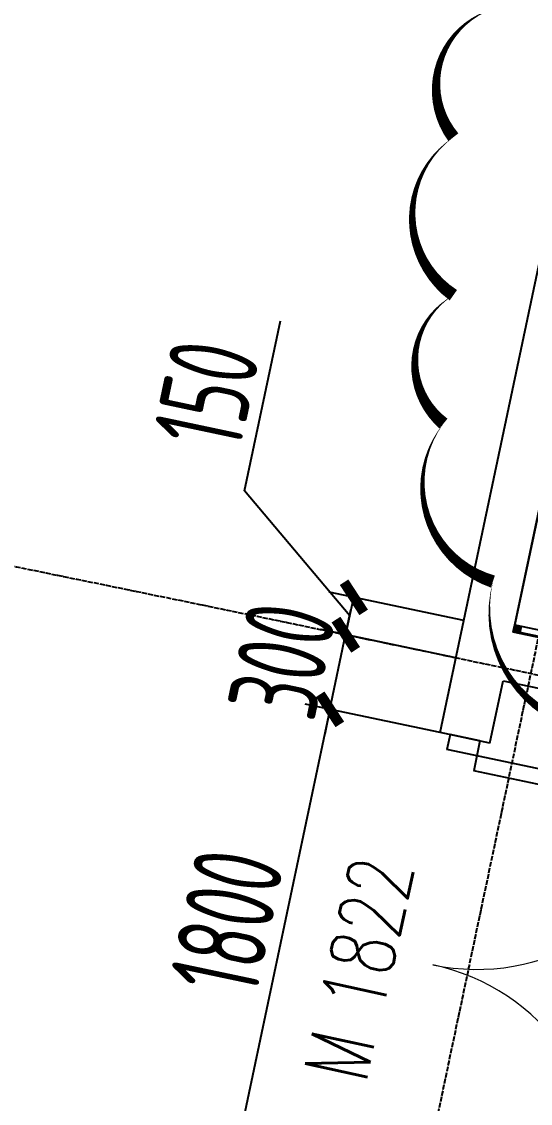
# Model space of a CAD drawing. Header units: millimetres. Extents: x 11639278 to 23698211, y -13072636 to -5537337.
# Drawn here: x 11780736 to 11782737, y -6331633 to -6327378 of the extents above; entities that cross this region are included whole.
import ezdxf
from ezdxf.enums import TextEntityAlignment as Align

# ---------------------------------------------------------------- set-up
doc = ezdxf.new("R2010")
doc.units = ezdxf.units.MM
doc.header["$LTSCALE"] = 10
for name, pattern in [('A2-RD-F1（少）$0$AUDIT_I_130807214254-2', [0]), ('A2-RI-F1$0$CENTER', [2, 1.25, -0.25, 0.25, -0.25]), ('A2-RI-F1$0$DOTE', [2.4200000000000004, 2, -0.2, 0.02, -0.2])]:
    doc.linetypes.add(name, pattern=pattern)
for name, color, linetype in [('A2-RB-F1$0$A-DIMS-100', 1, 'Continuous'), ('A2-RD-F1（少）$0$A-1-1-X-toilel$0$A-FIXT', 55, 'Continuous'), ('A2-RD-F1（少）$0$B1-WC-FIXT', 55, 'A2-RD-F1（少）$0$AUDIT_I_130807214254-2'), ('A2-RI-F1$0$A-DOOR', 32, 'Continuous'), ('A2-RI-F1$0$A-GRID', 1, 'A2-RI-F1$0$CENTER'), ('A2-RI-F1$0$A-HATH-GRAY', 8, 'Continuous'), ('A2-RI-F1$0$A-STRS', 50, 'Continuous'), ('A2-RI-F1$0$A-SYMB-DOOR', 4, 'Continuous'), ('A2-RI-F1$0$A-WALL', 7, 'Continuous'), ('A2-RI-F1$0$WINDOW_TEXT', 7, 'Continuous')]:
    doc.layers.add(name, color=color, linetype=linetype)
doc.layers.add('A2-RI-F1$0$A-X-AREA', color=6, linetype='Continuous', plot=False)
doc.styles.add('A2-RB-F1$0$XD2008', font='hzs.shx', dxfattribs={"width": 0.7, "bigfont": 'hztxt.shx'})
doc.styles.add('A2-RI-F1$0$ECADI-TXT', font='simplex.shx', dxfattribs={"bigfont": 'hztxt.shx'})
doc.styles.add('A2-RI-F1$0$SIMPLEX', font='simplex.shx', dxfattribs={"width": 0.7})
doc.dimstyles.new('A2-RB-F1$0$XD100$0', dxfattribs={"dimscale": 100, "dimtxt": 3.5, "dimasz": 1, "dimexe": 1, "dimexo": 2, "dimgap": 0.5, "dimtad": 1, "dimdec": 0, "dimdsep": 46, "dimtxsty": 'A2-RB-F1$0$XD2008', "dimblk1": 'A2-RB-F1$0$_ArchTick', "dimblk2": 'A2-RB-F1$0$_ArchTick', "dimsah": 1, "dimcen": 2.5, "dimclrt": 4, "dimaunit": 1, "dimadec": 0, "dimazin": 0, "dimtfac": 1, "dimtdec": 0, "dimtix": 1, "dimtmove": 1, "dimatfit": 3, "dimfxl": 0, "dimtolj": 1, "dimtzin": 0, "dimarcsym": 0})

# ---------------------------------------------------------------- blocks, each defined once
blk = doc.blocks.new('A2-RB-F1$0$_ArchTick')
at = {"color": 0, "linetype": 'ByBlock', "const_width": 0.4}
blk.add_lwpolyline([(-0.5, -0.5), (0.5, 0.5)], dxfattribs=at)
blk = doc.blocks.new('*D839')
at = {"layer": 'A2-RB-F1$0$A-DIMS-100', "color": 0, "lineweight": -2, "transparency": 16777216}
for p, q in [((11782382.25583892, -6330174.654110422), (11781851.23999278, -6330062.676906489)), ((11781577.68363096, -6331844.576712009), (11781949.08811628, -6330083.310489007)), ((11782010.85135359, -6331935.920333424), (11781479.83550746, -6331823.94312949))]:
    blk.add_line(p, q, dxfattribs=at)
at = {"layer": 'Defpoints', "color": 0, "transparency": 16777216}
for p in [(11781949.08811628, -6330083.310489007), (11782577.95208592, -6330215.921275458), (11782206.54760059, -6331977.18749846)]:
    blk.add_point(p, dxfattribs=at)
at = {"layer": 'A2-RB-F1$0$A-DIMS-100', "color": 0, "lineweight": -2, "transparency": 16777216, "xscale": 100, "yscale": 100, "zscale": 100}
for p, rotation in [((11781949.08811628, -6330083.310489007), 78.09229183265627), ((11781577.68363096, -6331844.576712009), 258.0922918326563)]:
    blk.add_blockref('A2-RB-F1$0$_ArchTick', p, dxfattribs=dict(at, rotation=rotation))
at = {"layer": 'A2-RB-F1$0$A-DIMS-100', "color": 4, "transparency": 16777216, "insert": (11781543.22759575, -6330917.518039841), "char_height": 350, "attachment_point": 5, "rotation": 78.09229183265627, "style": 'A2-RB-F1$0$XD2008'}
blk.add_mtext('\\A1;1800', dxfattribs=at)
blk = doc.blocks.new('*D840')
at = {"layer": 'A2-RB-F1$0$A-DIMS-100', "color": 0, "lineweight": -2, "transparency": 16777216}
for p, q in [((11782010.54663354, -6329790.060225288), (11782031.14481751, -6329692.204643856)), ((11782444.0053167, -6329881.301435703), (11781912.69105211, -6329769.462041326)), ((11781948.7822399, -6330083.483697119), (11782010.54663354, -6329790.060225288)), ((11782382.24092305, -6330174.724907534), (11781850.92665847, -6330062.885513157)), ((11781948.7822399, -6330083.483697119), (11781928.18405594, -6330181.339278552))]:
    blk.add_line(p, q, dxfattribs=at)
at = {"layer": 'Defpoints', "color": 0, "transparency": 16777216}
for p in [(11782010.54663354, -6329790.060225288), (11782639.71647956, -6329922.497803628), (11782577.95208592, -6330215.921275459)]:
    blk.add_point(p, dxfattribs=at)
at = {"layer": 'A2-RB-F1$0$A-DIMS-100', "color": 0, "lineweight": -2, "transparency": 16777216, "xscale": 100, "yscale": 100, "zscale": 100}
for p, rotation in [((11782010.54663354, -6329790.060225288), 258.1130189600516), ((11781948.7822399, -6330083.483697119), 78.11301896005152)]:
    blk.add_blockref('A2-RB-F1$0$_ArchTick', p, dxfattribs=dict(at, rotation=rotation))
at = {"layer": 'A2-RB-F1$0$A-DIMS-100', "color": 4, "transparency": 16777216, "insert": (11781759.4893785, -6329890.426047286), "char_height": 350, "attachment_point": 5, "rotation": 78.11301896005152, "style": 'A2-RB-F1$0$XD2008'}
blk.add_mtext('\\A1;300', dxfattribs=at)
blk = doc.blocks.new('*D841')
at = {"layer": 'A2-RB-F1$0$A-DIMS-100', "color": 0, "lineweight": -2, "transparency": 16777216}
for p, q in [((11781612.92727877, -6329223.429089135), (11781754.4064428, -6328554.902282949)), ((11782027.3251767, -6329716.162480069), (11781612.92727877, -6329223.429089135)), ((11782475.13684972, -6329734.196066393), (11781945.03536179, -6329622.011611452)), ((11782011.78180047, -6329789.60908078), (11782042.86855293, -6329642.715879358)), ((11782444.05009726, -6329881.089267813), (11781913.94860932, -6329768.904812872))]:
    blk.add_line(p, q, dxfattribs=at)
at = {"layer": 'Defpoints', "color": 0, "transparency": 16777216}
for p in [(11782042.86855293, -6329642.715879358), (11782670.80323202, -6329775.604602206), (11782639.71647956, -6329922.497803627)]:
    blk.add_point(p, dxfattribs=at)
at = {"layer": 'A2-RB-F1$0$A-DIMS-100', "color": 0, "lineweight": -2, "transparency": 16777216, "xscale": 100, "yscale": 100, "zscale": 100}
for p, rotation in [((11782042.86855293, -6329642.715879358), 78.05089826080392), ((11782011.78180047, -6329789.60908078), 258.0508982608039)]:
    blk.add_blockref('A2-RB-F1$0$_ArchTick', p, dxfattribs=dict(at, rotation=rotation))
at = {"layer": 'A2-RB-F1$0$A-DIMS-100', "color": 4, "transparency": 16777216, "insert": (11781463.5421807, -6328842.58108325), "char_height": 350, "attachment_point": 5, "rotation": 78.05089826080392, "style": 'A2-RB-F1$0$XD2008'}
blk.add_mtext('\\A1;150', dxfattribs=at)
blk = doc.blocks.new('A2-RI-F1$0$$DorLib2D$00000011')
for p, q in [((-0.4666666602065561, 0.4708801651422903), (-0.4666666602065561, -0.06245316819156699)), ((-0.4666666602065561, 0.4708801651422903), (-0.4333333268731963, 0.4708801651422903)), ((-0.4333333268731963, 0.4708801651422903), (-0.4333333268731963, 0.004213498475152733)), ((0.4333333397943449, 0.4708801651422903), (0.4333333397943449, 0.004213498475152733)), ((0.4666666731277047, 0.4708801651422903), (0.4333333397943449, 0.4708801651422903)), ((0.4666666731277047, 0.4708801651422903), (0.4666666731277047, -0.06245316819156699)), ((-0.483333326873236, 0.3962051976975829), (-0.4666666602065561, 0.3962051976975829)), ((-0.4166666602065021, 0.3962051976975829), (-0.4333333268731963, 0.3962051976975829)), ((0.4166666731276649, 0.3962051976975829), (0.4333333397943449, 0.3962051976975829)), ((0.4833333397943989, 0.3962051976975829), (0.4666666731277047, 0.3962051976975829)), ((-0.483333326873236, 0.2345635206386163), (-0.4666666602065561, 0.2345635206386163)), ((-0.4166666602065021, 0.2345635206386163), (-0.4333333268731963, 0.2345635206386163)), ((0.4166666731276649, 0.2345635206386163), (0.4333333397943449, 0.2345635206386163)), ((0.4833333397943846, 0.2345635206386163), (0.4666666731277047, 0.2345635206386163)), ((-0.4999999935399302, 0.004213498475152733), (-0.4333333268731963, 0.004213498475152733)), ((-0.499999993539916, 0.004213498475181154), (-0.4999999935399302, -0.06245316819156699)), ((0.5000000064610788, 0.004213498475152733), (0.4333333397943449, 0.004213498475152733)), ((0.5000000064610788, 0.004213498475181154), (0.5000000064610788, -0.06245316819156699)), ((-0.4999999935399302, -0.06245316819156699), (-0.4666666602065561, -0.06245316819156699)), ((0.5000000064610788, -0.06245316819156699), (0.4666666731277047, -0.06245316819156699))]:
    blk.add_line(p, q)
at = {"lineweight": 13}
for p, q in [((-0.483333326873236, 0.3962051976975829), (-0.483333326873236, 0.2345635206386163)), ((-0.4166666602065021, 0.3962051976975829), (-0.4166666602065021, 0.2345635206386163)), ((0.4166666731276649, 0.3962051976975829), (0.4166666731276649, 0.2345635206386163)), ((0.4833333397943989, 0.3962051976975829), (0.4833333397943846, 0.2345635206386163))]:
    blk.add_line(p, q, dxfattribs=at)
for centre, start, end in [((-0.4666666602065561, 0.004213498475152733), 0, 85.90395624167282), ((0.4666666731277047, 0.004213498475152733), 94.09604375832718, 180)]:
    blk.add_arc(centre, 0.4666666666671333, start, end, dxfattribs=at)
blk = doc.blocks.new('A2-RI-F1$0$door-doublewing')
at = {"layer": 'A2-RI-F1$0$A-DOOR', "color": 4, "xscale": -0.9999999999999998, "rotation": 180}
blk.add_blockref('A2-RI-F1$0$$DorLib2D$00000011', (-6.460084023274248e-09, -0.02911983485822134), dxfattribs=at)
at = {"layer": 'A2-RI-F1$0$WINDOW_TEXT', "style": 'A2-RI-F1$0$SIMPLEX', "flags": 9}
blk.add_attdef('A', text='', height=0.9999999999999998, dxfattribs=at).set_placement((0, 1.5), align=Align.MIDDLE)
blk = doc.blocks.new('A2-RI-F1$0$ECADI-TAG-DOOR')
blk = doc.blocks.new('A2-RI-F1')
at = {"layer": 'A2-RI-F1$0$A-HATH-GRAY', "ltscale": 3}
h = blk.add_hatch(color=256, dxfattribs=at)
h.paths.add_polyline_path([(11790116.08440735, -6326355.420583756), (11789336.48704571, -6326175.721999056), (11789104.02789268, -6327140.176331323), (11789881.7562484, -6327327.629271274)], flags=17)
h.paths.add_polyline_path([(11784982.07750059, -6317845.927547015), (11785569.17010833, -6317969.710703944), (11785692.95326526, -6317382.618096206), (11785105.86065752, -6317258.834939277)])
h.paths.add_polyline_path([(11783331.63540817, -6325673.828983516), (11783918.72801591, -6325797.612140444), (11784042.51117283, -6325210.519532707), (11783455.4185651, -6325086.736375777)], flags=17)
h.paths.add_polyline_path([(11787538.95659537, -6310566.061386202), (11786168.76169603, -6310278.714510296), (11785797.41200836, -6312039.993362097), (11787167.60690771, -6312327.340238004)])
h.paths.add_polyline_path([(11778410.62245153, -6308757.447392059), (11777032.7416437, -6308509.562804598), (11776712.11847465, -6310280.778366802), (11778089.99928248, -6310528.662954263)])
h.paths.add_polyline_path([(11790242.3600651, -6324537.328204209), (11791465.11188933, -6319482.900487989), (11790976.76614521, -6319370.335921482), (11791211.09430416, -6318398.12723396), (11791992.60684113, -6318578.287661324), (11790534.71163159, -6324604.715762605)])
edge = h.paths.add_edge_path()
edge.add_arc((11715428.67205148, -6654719.330084357), 328247.9795160223, 79.92266014707627, 81.00674811684888, ccw=False)
edge.add_line((11772864.63270262, -6331535.409567832), (11773061.22478829, -6330451.810558354))
edge.add_line((11773061.22478829, -6330451.810558354), (11774438.40910733, -6330701.106125399))
edge.add_line((11774438.40910733, -6330701.106125399), (11774242.24376963, -6331784.782944146))
edge.add_arc((11720000.66023522, -6627501.219028139), 300649.8959829168, 78.2274827493768, 79.60609913589502, ccw=False)
edge.add_line((11781341.20636825, -6333175.383677858), (11781568.29230941, -6332098.352867032))
edge.add_line((11781568.29230941, -6332098.352867032), (11782938.28711665, -6332386.645067665))
edge.add_line((11782938.28711665, -6332386.645067665), (11782711.08888637, -6333464.210995262))
edge.add_arc((11720000.66025055, -6627501.218953365), 300649.8959065875, 77.05850786861481, 77.96068022842718, ccw=False)
edge.add_line((11787332.99463505, -6334488.050896065), (11787450.15923036, -6334001.944412149))
edge.add_line((11787450.15923036, -6334001.944412149), (11788229.75659201, -6334181.64299685))
edge.add_line((11788229.75659201, -6334181.64299685), (11788112.58213476, -6334667.770404884))
edge.add_line((11788112.58213476, -6334667.770404884), (11791758.17982042, -6335546.492573418))
edge.add_line((11791758.17982042, -6335546.492573418), (11791875.34972358, -6335060.364067676))
edge.add_line((11791875.34972358, -6335060.364067676), (11792167.69873419, -6335127.751036939))
edge.add_line((11792167.69873419, -6335127.751036939), (11793115.12148292, -6331196.970241321))
edge.add_line((11793115.12148292, -6331196.970241321), (11789518.12823036, -6330329.998559081))
edge.add_line((11789518.12823036, -6330329.998559081), (11789588.42323071, -6330038.350461305))
edge.add_line((11789588.42323071, -6330038.350461305), (11792893.76428709, -6330835.029860979))
edge.add_line((11792893.76428709, -6330835.029860979), (11793527.30042168, -6328206.553466046))
edge.add_line((11793527.30042168, -6328206.553466046), (11790221.95518572, -6327409.877326669))
edge.add_line((11790221.95518572, -6327409.877326669), (11790291.81084261, -6327117.872597164))
edge.add_line((11790291.81084261, -6327117.872597164), (11793598.84220926, -6327909.006524483))
edge.add_line((11793598.84220926, -6327909.006524483), (11793761.62991507, -6327234.339242093))
edge.add_line((11793761.62991507, -6327234.339242093), (11794248.8782661, -6327346.650857532))
edge.add_line((11794248.8782661, -6327346.650857532), (11795889.11156035, -6320541.454822238))
edge.add_line((11795889.11156035, -6320541.454822238), (11795401.86320933, -6320429.143206801))
edge.add_line((11795401.86320933, -6320429.143206801), (11795636.30384598, -6319456.961643168))
edge.add_line((11795636.30384598, -6319456.961643168), (11796415.78872992, -6319636.63310398))
edge.add_line((11796415.78872992, -6319636.63310398), (11794305.0862716, -6328393.767867261))
edge.add_line((11794305.0862716, -6328393.767867261), (11793818.89614066, -6328277.065346335))
edge.add_line((11793818.89614066, -6328277.065346335), (11793208.84808423, -6330808.106095122))
edge.add_line((11793208.84808423, -6330808.106095122), (11793694.92826932, -6330925.264351713))
edge.add_line((11793694.92826932, -6330925.264351713), (11792418.74809936, -6336220.03325031))
edge.add_arc((11720132.33392726, -6626770.158887025), 299407.249714115, 76.02894159591493, 81.04323988807005)
edge.add_line((11766746.75925568, -6331013.846135003), (11766739.78624526, -6330506.692948949))
h = blk.add_hatch(color=256, dxfattribs=at)
h.paths.add_polyline_path([(11789588.42323071, -6330038.350461306), (11788859.30298631, -6329862.612960435), (11788742.12812596, -6330348.762033193), (11789130.99227691, -6330442.488614823), (11789177.87216318, -6330247.987736622), (11789518.12823036, -6330329.998559063)], flags=17)
h.paths.add_polyline_path([(11788859.30298632, -6329862.612960435), (11788762.0962433, -6329839.183532687), (11788644.92137779, -6330325.332626819), (11788742.12812596, -6330348.762033195)], flags=17)
h.paths.add_polyline_path([(11790292.30745917, -6327117.991401661), (11789951.91185505, -6327036.559301008), (11789881.75624841, -6327327.629271275), (11790222.01240403, -6327409.639932502)], flags=17)
h.paths.add_polyline_path([(11796415.78872645, -6319636.633118346), (11795636.30384252, -6319456.961657535), (11795401.86320586, -6320429.143221168), (11795889.11155689, -6320541.454836603), (11794248.87826264, -6327346.650871899), (11793761.6299116, -6327234.339256461), (11793598.8422058, -6327909.006538849), (11790291.81083914, -6327117.872611531), (11790221.95518226, -6327409.877341036), (11793527.30041822, -6328206.553480412), (11792893.76428362, -6330835.029875345), (11789588.42322724, -6330038.350475671), (11789518.12822689, -6330329.998573448), (11793115.12147946, -6331196.970255687), (11792167.69873073, -6335127.751051307), (11791875.34972011, -6335060.364082042), (11791758.17981695, -6335546.492587783), (11788112.58213129, -6334667.770419251), (11788229.75658854, -6334181.643011217), (11787450.1592269, -6334001.944426516), (11787332.99463159, -6334488.050910432, 0.003936489857834131), (11782711.08888291, -6333464.211009629), (11782938.28711318, -6332386.645082031), (11781568.29230594, -6332098.3528814), (11781341.20636478, -6333175.383692225, 0.006015421321692908), (11774242.24376616, -6331784.782958512), (11774438.40910387, -6330701.106139766), (11773061.22478482, -6330451.810572721), (11772864.63269915, -6331535.409582199, 0.004730261393427153), (11766739.78472158, -6330506.582396614), (11766746.75925222, -6331013.84614937, -0.02188249548002499), (11792418.74809589, -6336220.033264677), (11793694.92826585, -6330925.264366079), (11793208.84808077, -6330808.106109488), (11793818.89613719, -6328277.065360703), (11794305.08626814, -6328393.767881627)])
at = {"layer": 'A2-RI-F1$0$A-GRID', "linetype": 'A2-RI-F1$0$DOTE'}
blk.add_line((11787289.87327002, -6308354.411370468), (11781809.69541037, -6334346.41214213), dxfattribs=at)
for radius, end in [(308699.9999999902, 81.42203901783473), (304099.9999999902, 81.42260052784437), (300799.9999999902, 81.42301392968967)]:
    blk.add_arc((11720000.63904913, -6627501.320939044), radius, 75.58928457788856, end, dxfattribs=at)
at = {"layer": 'A2-RI-F1$0$A-STRS'}
blk.add_arc((11804395.38643853, -6325469.483379744), 26600, 149.0773897138551, 191.1407461642933, dxfattribs=at)
at = {"layer": 'A2-RI-F1$0$A-WALL'}
for p, q in [((11782382.25583892, -6330174.65411042), (11785663.61299466, -6314613.874011193)), ((11782670.80323202, -6329775.604602207), (11783527.07009611, -6325715.034616712)), ((11782670.80323202, -6329775.604602207), (11786291.7416561, -6330537.569757925)), ((11782577.95208592, -6330215.921275458), (11782629.53606332, -6329971.300866614)), ((11782629.53606332, -6329971.300866614), (11785623.79580321, -6330601.392108649)), ((11782577.95208592, -6330215.921275458), (11782382.25583892, -6330174.65411042))]:
    blk.add_line(p, q, dxfattribs=at)
blk.add_arc((11720000.66024863, -6627501.21896195), 300149.8959153843, 76.89425362662574, 81.04013791112041, dxfattribs=at)
at = {"layer": 'A2-RI-F1$0$A-X-AREA'}
blk.add_lwpolyline([(11784332.63376615, -6321895.30205751), (11787945.52529583, -6322694.262465051), (11786291.74165236, -6330537.569757137), (11782670.80323202, -6329775.604602229), (11783527.06751631, -6325715.046850592), (11783917.25117555, -6325798.906729391), (11784042.51117283, -6325210.519532707), (11783652.66481671, -6325128.323960761)], close=True, dxfattribs=at)
at = {"layer": 'Defpoints'}
blk.add_lwpolyline([(11782589.60457568, -6327327.861811157, 0, 50, 0.52056705), (11782434.12137726, -6327832.83712575, 0, 50, 0.52056705), (11782434.12137726, -6327832.83712575, 0, 50, 0.52056705), (11782434.12137726, -6328454.361751539, 0, 50, 0.52056705), (11782434.12137726, -6328454.361751538, 0, 50, 0.52056705), (11782395.24407643, -6328959.337066133, 0, 50, 0.52056705), (11782395.24407643, -6328959.337066133, 0, 50, 0.52056705), (11782589.60457568, -6329580.861691924, 0, 50, 0.52056705), (11782589.60457568, -6329580.861691924, 0, 50, 0.52056705), (11783094.90546689, -6330163.524597216, 0, 50, 0.52056705)], format="xyseb", dxfattribs=at)
at = {"layer": 'A2-RI-F1$0$A-DOOR', "xscale": -1799.999999998852, "yscale": 1800.000000004293, "zscale": 1800, "rotation": 78.0922918326379}
blk.add_blockref('A2-RI-F1$0$door-doublewing', (11782294.40171975, -6331075.920804438), dxfattribs=at)
at = {"layer": 'A2-RI-F1$0$A-SYMB-DOOR'}
ref = blk.add_blockref('A2-RI-F1$0$ECADI-TAG-DOOR', (11782888.80016154, -6331314.448956709), dxfattribs=dict(at, xscale=100.0000000022357, yscale=100.0000000022357, zscale=100.0000000022357, rotation=77.68166240593806))
ref.add_attrib('门窗主编号1', 'M', dxfattribs={"height": 250.0000000002097, "rotation": 77.68166231371079, "style": 'A2-RI-F1$0$ECADI-TXT', "width": 0.6999999999999982}).set_placement((11782128.07654814, -6331383.727902479), align=Align.RIGHT)
ref.add_attrib('门窗主编号2', '1822', (11782153.30771699, -6331287.981290936, 333.3333333332655), dxfattribs={"height": 250.0000000002097, "rotation": 77.68166231371079, "style": 'A2-RI-F1$0$ECADI-TXT', "width": 0.6999999999999982})
blk = doc.blocks.new('A2-RD-F1（少）$0$BI-W-db')
at = {"layer": 'A2-RD-F1（少）$0$A-1-1-X-toilel$0$A-FIXT'}
for points in [[(-10400.00001796149, 6725.988182331901), (-10370.00001797639, 6725.98731939448), (-10399.9991550222, 6755.988182321656), (-10369.99915503711, 6755.987319380976)], [(-9230.000019725412, 6725.99681197945), (-9200.00001973845, 6725.99594904203), (-9229.999156789854, 6755.996811969671), (-9199.999156802893, 6755.99594902806)], [(-10400.00085850805, 5825.999999993946), (-10370.0008585155, 5825.99913705606), (-10399.99999556318, 5855.999999982771), (-10369.99999557994, 5855.99913704209)], [(-9230.000860266387, 5826.008629641961), (-9200.000860283151, 5826.007766703144), (-9229.999997327104, 5856.008629629388), (-9199.999997342005, 5856.007766690571)]]:
    blk.add_trace(points, dxfattribs=at)
at = {"layer": 'A2-RD-F1（少）$0$B1-WC-FIXT'}
for p, q in [((-10400.00001979247, 6725.988182331435), (-9225.400019662455, 6725.996811722871)), ((-10399.99999998324, 5851.400000000373), (-10399.99913821928, 6755.899999986403)), ((-9199.999159311876, 6755.908629373182), (-10399.99915943667, 6755.899999985471)), ((-10399.99915943667, 6755.899999985471), (-10399.9991594404, 6730.499999990221)), ((-9230.000730477273, 6623.509851889685), (-9230.00073047541, 6725.996777923312)), ((-9199.999999841675, 6725.996998328716), (-9199.999999852851, 6623.509851883166)), ((-9199.999159311876, 6755.908629373182), (-9199.999159306288, 6730.508629377466)), ((-9199.999999852851, 6623.509851883166), (-9230.000730477273, 6623.509851889685)), ((-9202.589123150334, 6612.582184486091), (-9225.322226349264, 6599.457221242599)), ((-9225.322226349264, 6599.457221242599), (-8955.322982478887, 6112.581195951905)), ((-9202.589123150334, 6612.582184486091), (-8932.589879283682, 6125.706159193534)), ((-9230.000730486587, 6023.509851882234), (-9230.000730480999, 5851.408761727158)), ((-9230.000730486587, 6023.509851882234), (-9199.999999856576, 6023.509851884563)), ((-9199.999999852851, 5826.008629388642), (-9199.999999856576, 6023.509851884563)), ((-10399.99999998324, 5851.400000000373), (-10399.99999998324, 5825.999999992549)), ((-10399.99999998324, 5825.999999992549), (-10399.99999998324, 5851.400000000373)), ((-9225.399867534637, 5856.008629365359), (-10399.99986766651, 5855.999999979511)), ((-10399.99999998324, 5825.999999992549), (-9199.999999852851, 5826.008629388642))]:
    blk.add_line(p, q, dxfattribs=at)
at = {"layer": 'A2-RD-F1（少）$0$B1-WC-FIXT', "color": 3}
blk.add_line((-9199.999999854714, 6623.509851883166), (-9199.999999849126, 6023.509851885028), dxfattribs=at)
at = {"layer": 'A2-RD-F1（少）$0$B1-WC-FIXT', "lineweight": 13}
for p, q in [((-9911.908578241244, 6592.418006547727), (-9911.908578241244, 6592.418006547727)), ((-9901.908578241244, 6582.418006552383), (-9901.909418780357, 6482.012385365088)), ((-9896.908578239381, 6582.418006549589), (-9896.909418776631, 6480.070637788158)), ((-9886.908578241244, 6592.418006549589), (-9886.908578241244, 6592.418006549589)), ((-9876.908578239381, 6582.418006550986), (-9876.908578241244, 6509.970637780149)), ((-9871.908578239381, 6582.418006553315), (-9871.908578237519, 6508.02889020415)), ((-9861.908578241244, 6592.418006550986), (-9861.908578241244, 6592.418006550986)), ((-9851.908578241244, 6582.418006550055), (-9851.908578241244, 6508.028890205082)), ((-9846.908578241244, 6582.418006550521), (-9846.908578239381, 6506.087142629083)), ((-9836.908578241244, 6592.418006552849), (-9836.908578241244, 6592.418006552849)), ((-9826.908578237519, 6582.418006550055), (-9826.908578239381, 6506.087142629083)), ((-9821.908578239381, 6582.418006551918), (-9821.908578243107, 6504.145395061001)), ((-9811.908578241244, 6592.418006551452), (-9811.908578241244, 6592.418006551452)), ((-9801.90857824497, 6582.418006550521), (-9801.908578241244, 6504.145395061001)), ((-9796.908578241244, 6582.418006552849), (-9796.908578239381, 6502.203647487797)), ((-9786.908578239381, 6592.418006552849), (-9786.908578239381, 6592.418006552849)), ((-9776.908578241244, 6582.418006552383), (-9776.908578241244, 6502.203647484537)), ((-9771.908578241244, 6582.418006551918), (-9771.908578241244, 6500.261899916455)), ((-9761.908578237519, 6592.418006555643), (-9761.908578237519, 6592.418006555643)), ((-9751.908578243107, 6582.418006551918), (-9751.908578243107, 6500.261899917852)), ((-9746.908578237519, 6582.418006553315), (-9746.908578239381, 6498.320152341854)), ((-9736.908578235656, 6592.418006552383), (-9736.908578235656, 6592.418006552383)), ((-9726.908578239381, 6582.418006550521), (-9726.908578239381, 6498.320152339991)), ((-9911.909418776631, 6472.012385361362), (-9911.909418776631, 6472.012385361362)), ((-9886.909418778494, 6472.012385357637), (-9886.909418778494, 6472.012385357637)), ((-9886.909418776631, 6470.070637792349), (-9886.909418776631, 6470.070637792349)), ((-9861.909418776631, 6472.012385361828), (-9861.909418776631, 6472.012385361828)), ((-9861.90941878222, 6468.128890214488), (-9861.90941878222, 6468.128890214488)), ((-9811.908578243107, 6494.145395059139), (-9811.908578243107, 6494.145395059139)), ((-9786.908578237519, 6492.203647487797), (-9786.908578237519, 6492.203647487797)), ((-9761.908578239381, 6490.261899912264), (-9761.908578239381, 6490.261899912264)), ((-9736.908578239381, 6488.32015233906), (-9736.908578239381, 6488.32015233906)), ((-9665.611415065825, 6464.537273981143), (-10104.53765258938, 6434.637273991946)), ((-9836.909418776631, 6466.187142647337), (-9836.909418776631, 6466.187142647337)), ((-10151.95577757247, 6389.198442511726), (-10151.95577756688, 6172.261645219289)), ((-9961.955777592957, 6399.381330200471), (-9665.612255590037, 6380.730043864809)), ((-9961.95577756688, 6337.861126138829), (-9961.955777568743, 6223.598961588461)), ((-9904.824695298448, 6280.730043866206), (-10019.08685984462, 6280.730043864343)), ((-9665.612255612388, 6180.730043863412), (-9961.955777598545, 6162.078757529613)), ((-9665.612255576998, 6126.82281374), (-10104.53765258007, 6126.822813740466)), ((-9911.909418776631, 6089.491726591252), (-9911.909418776631, 6089.491726591252)), ((-9911.909418776631, 6089.491726591252), (-9911.909418776631, 6089.491726591252)), ((-9886.909418776631, 6091.43347416399), (-9886.909418776631, 6091.43347416399)), ((-9886.909418776631, 6091.43347416399), (-9886.909418776631, 6091.43347416399)), ((-9886.909418774769, 6089.491726592649), (-9886.909418774769, 6089.491726592649)), ((-9886.909418774769, 6089.491726592649), (-9886.909418774769, 6089.491726592649)), ((-9861.909418784082, 6093.375221737195), (-9861.909418784082, 6093.375221737195)), ((-9861.909418784082, 6093.375221737195), (-9861.909418784082, 6093.375221737195)), ((-9861.909418780357, 6089.491726591252), (-9861.909418780357, 6089.491726591252)), ((-9861.909418780357, 6089.491726591252), (-9861.909418780357, 6089.491726591252)), ((-9846.909418772906, 6008.986105392687), (-9846.909418778494, 6085.316969311796)), ((-9846.909418772906, 6008.986105392687), (-9846.909418778494, 6085.316969311796)), ((-9836.909418780357, 6095.316969309933), (-9836.909418780357, 6095.316969309933)), ((-9836.909418780357, 6095.316969309933), (-9836.909418780357, 6095.316969309933)), ((-9826.909418778494, 6008.986105391756), (-9826.909418776631, 6085.316969312727)), ((-9826.909418778494, 6008.986105391756), (-9826.909418776631, 6085.316969312727)), ((-9821.909418780357, 6008.986105393153), (-9821.909418776631, 6087.258716881741)), ((-9821.909418780357, 6008.986105393153), (-9821.909418776631, 6087.258716881741)), ((-9811.909418776631, 6097.258716883603), (-9811.909418776631, 6097.258716883603)), ((-9811.909418776631, 6097.258716883603), (-9811.909418776631, 6097.258716883603)), ((-9801.909418778494, 6008.986105388496), (-9801.909418778494, 6087.258716883603)), ((-9801.909418778494, 6008.986105388496), (-9801.909418778494, 6087.258716883603)), ((-9796.90941878222, 6008.986105389427), (-9796.90941878222, 6089.200464454014)), ((-9796.90941878222, 6008.986105389427), (-9796.90941878222, 6089.200464454014)), ((-9786.909418776631, 6099.20046445448), (-9786.909418776631, 6099.20046445448)), ((-9786.909418776631, 6099.20046445448), (-9786.909418776631, 6099.20046445448)), ((-9776.909418776631, 6008.986105392687), (-9776.909418776631, 6089.200464457739)), ((-9776.909418776631, 6008.986105392687), (-9776.909418776631, 6089.200464457739)), ((-9771.909418776631, 6008.986105387565), (-9771.909418776631, 6091.142212030943)), ((-9771.909418776631, 6008.986105387565), (-9771.909418776631, 6091.142212030943)), ((-9761.909418778494, 6101.142212028615), (-9761.909418778494, 6101.142212028615)), ((-9761.909418778494, 6101.142212028615), (-9761.909418778494, 6101.142212028615)), ((-9751.909418778494, 6008.986105389893), (-9751.90941878222, 6091.142212029081)), ((-9751.909418778494, 6008.986105389893), (-9751.90941878222, 6091.142212029081)), ((-9746.909418784082, 6008.986105388962), (-9746.90941878222, 6093.083959604613)), ((-9746.909418784082, 6008.986105388962), (-9746.90941878222, 6093.083959604613)), ((-9736.90941878222, 6103.083959599957), (-9736.90941878222, 6103.083959599957)), ((-9736.90941878222, 6103.083959599957), (-9736.90941878222, 6103.083959599957)), ((-9726.90941878222, 6008.986105387565), (-9726.909418784082, 6093.083959603216)), ((-9726.90941878222, 6008.986105387565), (-9726.909418784082, 6093.083959603216)), ((-9921.909418772906, 6008.986105390824), (-9921.909418776631, 6079.491726591252)), ((-9921.909418772906, 6008.986105390824), (-9921.909418776631, 6079.491726591252)), ((-9901.909418776631, 6008.986105388962), (-9901.909418780357, 6079.491726595908)), ((-9901.909418776631, 6008.986105388962), (-9901.909418780357, 6079.491726595908)), ((-9896.909418776631, 6008.986105391756), (-9896.90941878222, 6081.433474162128)), ((-9896.909418776631, 6008.986105391756), (-9896.90941878222, 6081.433474162128)), ((-9876.90941878222, 6008.986105389893), (-9876.90941878222, 6081.433474165853)), ((-9876.90941878222, 6008.986105389893), (-9876.90941878222, 6081.433474165853)), ((-9871.909418776631, 6008.986105392221), (-9871.909418780357, 6083.375221736263)), ((-9871.909418776631, 6008.986105392221), (-9871.909418780357, 6083.375221736263)), ((-9851.909418778494, 6008.98610539455), (-9851.909418778494, 6083.375221737195)), ((-9851.909418778494, 6008.98610539455), (-9851.909418778494, 6083.375221737195)), ((-9911.909418784082, 5998.98610538803), (-9911.909418784082, 5998.98610538803)), ((-9911.909418784082, 5998.98610538803), (-9911.909418784082, 5998.98610538803)), ((-9886.909418778494, 5998.986105388962), (-9886.909418778494, 5998.986105388962)), ((-9886.909418778494, 5998.986105388962), (-9886.909418778494, 5998.986105388962)), ((-9861.909418785945, 5998.986105388496), (-9861.909418785945, 5998.986105388496)), ((-9861.909418785945, 5998.986105388496), (-9861.909418785945, 5998.986105388496)), ((-9836.909418776631, 5998.986105392221), (-9836.909418776631, 5998.986105392221)), ((-9836.909418776631, 5998.986105392221), (-9836.909418776631, 5998.986105392221)), ((-9811.909418776631, 5998.986105392221), (-9811.909418776631, 5998.986105392221)), ((-9811.909418776631, 5998.986105392221), (-9811.909418776631, 5998.986105392221)), ((-9786.909418774769, 5998.986105392221), (-9786.909418774769, 5998.986105392221)), ((-9786.909418774769, 5998.986105392221), (-9786.909418774769, 5998.986105392221)), ((-9761.90941878222, 5998.986105389427), (-9761.90941878222, 5998.986105389427)), ((-9761.90941878222, 5998.986105389427), (-9761.90941878222, 5998.986105389427)), ((-9736.90941878222, 5998.986105394084), (-9736.90941878222, 5998.986105394084)), ((-9736.90941878222, 5998.986105394084), (-9736.90941878222, 5998.986105394084))]:
    blk.add_line(p, q, dxfattribs=at)
at = {"layer": 'A2-RD-F1（少）$0$B1-WC-FIXT'}
for points in [[(-9214.104758715257, 6623.350167885888), (-9214.104758718982, 6612.582184489351), (-9202.589123150334, 6612.582184486091), (-9202.589123144746, 6623.350167881232)], [(-9202.589123317972, 6023.518167885952), (-9202.589123306796, 6035.507921698969), (-9214.104758875445, 6035.507921701297), (-9214.104758873582, 6023.518167887814)]]:
    blk.add_lwpolyline(points, dxfattribs=at)
at = {"layer": 'A2-RD-F1（少）$0$B1-WC-FIXT', "lineweight": 13}
blk.add_lwpolyline([(-9921.908578237519, 6582.418006550521), (-9921.909418776631, 6482.012385365088)], dxfattribs=at)
blk.add_circle((-9961.95577756688, 6280.730043868069), 47.13108227335029, dxfattribs=at)
for centre, radius, start, end in [((-9911.908578241244, 6582.418006551452), 9.999999999999991, 90, 180), ((-9911.908578241244, 6582.418006551452), 9.999999999999991, 0, 90), ((-9886.908578243107, 6582.418006552383), 9.999999999999991, 90, 180), ((-9886.908578243107, 6582.418006552383), 9.999999999999991, 0, 90), ((-9861.908578239381, 6582.418006553315), 9.999999999999991, 90, 180), ((-9861.908578239381, 6582.418006553315), 9.999999999999991, 0, 90), ((-9836.908578241244, 6582.418006551452), 9.999999999999991, 90, 180), ((-9836.908578241244, 6582.418006551452), 9.999999999999991, 0, 90), ((-9811.908578239381, 6582.418006554246), 9.999999999999991, 90, 180), ((-9811.908578239381, 6582.418006554246), 9.999999999999991, 0, 90), ((-9786.908578239381, 6582.418006550986), 9.999999999999991, 90, 180), ((-9786.908578239381, 6582.418006550986), 9.999999999999991, 0, 90), ((-9761.908578241244, 6582.418006550055), 9.999999999999991, 90, 180), ((-9761.908578241244, 6582.418006550055), 9.999999999999991, 0, 90), ((-9736.908578241244, 6582.418006550055), 9.999999999999991, 90, 180), ((-9736.908578241244, 6582.418006550055), 9.999999999999991, 0, 90), ((-9911.909418778494, 6482.012385362759), 9.999999999999991, 180, 270), ((-9911.909418778494, 6482.012385362759), 9.999999999999991, 270, 0), ((-9886.909418776631, 6480.070637788158), 9.999999999999991, 180, 270), ((-9950.533486079425, 6507.221203130204), 73.67622713916013, 329.7190269461126, 2.13864896150931), ((-9798.28522094898, 6505.276386321988), 73.6747922726338, 177.8589207550976, 210.278860566125), ((-9925.533486088738, 6505.279455556069), 73.67622714480703, 329.7190269461126, 2.13864896150931), ((-9773.285220952705, 6503.334638752975), 73.67479226862262, 177.8589207550976, 210.278860566125), ((-9900.533486079425, 6503.337707987055), 73.67622713916013, 329.7190269461126, 2.13864896150931), ((-9811.908578241244, 6504.145395057276), 9.999999999999991, 180, 270), ((-9811.908578241244, 6504.145395057276), 9.999999999999991, 270, 0), ((-9786.908578239381, 6502.2036474864), 9.999999999999991, 180, 270), ((-9786.908578239381, 6502.2036474864), 9.999999999999991, 270, 0), ((-9761.908578241244, 6500.261899912264), 9.999999999999991, 180, 270), ((-9761.908578241244, 6500.261899912264), 9.999999999999991, 270, 0), ((-9736.908578241244, 6498.320152343251), 9.999999999999991, 180, 270), ((-9736.908578241244, 6498.320152343251), 9.999999999999991, 270, 0), ((-10108.24065418541, 6391.040343033615), 43.75390965208759, 85.14510902639162, 182.4126831435218), ((-9687.156549530104, 6295.680097484495), 170.2261403970614, 277.2710134107149, 82.72870137636869), ((-9955.63632090576, 6280.73004386574), 118.8194566650601, 93.04873569455064, 266.9512643054494), ((-9666.964925734326, 6280.730043866672), 100.0091481639029, 270.7749756124391, 89.22502438756091), ((-10108.240654191, 6170.419744700193), 43.75390965208759, 177.5873168564782, 274.8548909736084), ((-9911.909418776631, 6079.491726591717), 9.999999999999991, 90, 180), ((-9911.909418776631, 6079.491726591717), 9.999999999999991, 90, 180), ((-9911.909418776631, 6079.491726591717), 9.999999999999991, 0, 90), ((-9911.909418776631, 6079.491726591717), 9.999999999999991, 0, 90), ((-9886.909418776631, 6081.433474161197), 9.999999999999991, 90, 180), ((-9886.909418776631, 6081.433474161197), 9.999999999999991, 90, 180), ((-9886.909418776631, 6081.433474161197), 9.999999999999991, 0, 90), ((-9886.909418776631, 6081.433474161197), 9.999999999999991, 0, 90), ((-9861.909418778494, 6083.375221736263), 9.999999999999991, 90, 180), ((-9861.909418778494, 6083.375221736263), 9.999999999999991, 90, 180), ((-9861.909418778494, 6083.375221736263), 9.999999999999991, 0, 90), ((-9861.909418778494, 6083.375221736263), 9.999999999999991, 0, 90), ((-9836.909418772906, 6085.316969313193), 9.999999999999991, 90, 180), ((-9836.909418772906, 6085.316969313193), 9.999999999999991, 90, 180), ((-9836.909418772906, 6085.316969313193), 9.999999999999991, 0, 90), ((-9836.909418772906, 6085.316969313193), 9.999999999999991, 0, 90), ((-9811.909418780357, 6087.258716883603), 9.999999999999991, 90, 180), ((-9811.909418780357, 6087.258716883603), 9.999999999999991, 90, 180), ((-9811.909418780357, 6087.258716883603), 9.999999999999991, 0, 90), ((-9811.909418780357, 6087.258716883603), 9.999999999999991, 0, 90), ((-9786.90941878222, 6089.200464457739), 9.999999999999991, 90, 180), ((-9786.90941878222, 6089.200464457739), 9.999999999999991, 90, 180), ((-9786.90941878222, 6089.200464457739), 9.999999999999991, 0, 90), ((-9786.90941878222, 6089.200464457739), 9.999999999999991, 0, 90), ((-9761.909418778494, 6091.142212028615), 9.999999999999991, 90, 180), ((-9761.909418778494, 6091.142212028615), 9.999999999999991, 90, 180), ((-9761.909418778494, 6091.142212028615), 9.999999999999991, 0, 90), ((-9761.909418778494, 6091.142212028615), 9.999999999999991, 0, 90), ((-9736.909418776631, 6093.083959602751), 9.999999999999991, 90, 180), ((-9736.909418776631, 6093.083959602751), 9.999999999999991, 90, 180), ((-9736.909418776631, 6093.083959602751), 9.999999999999991, 0, 90), ((-9736.909418776631, 6093.083959602751), 9.999999999999991, 0, 90), ((-9911.909418780357, 6008.986105392687), 9.999999999999991, 180, 270), ((-9911.909418780357, 6008.986105392687), 9.999999999999991, 180, 270), ((-9911.909418780357, 6008.986105392687), 9.999999999999991, 270, 0), ((-9911.909418780357, 6008.986105392687), 9.999999999999991, 270, 0), ((-9886.909418774769, 6008.98610539129), 9.999999999999991, 180, 270), ((-9886.909418774769, 6008.98610539129), 9.999999999999991, 180, 270), ((-9886.909418774769, 6008.98610539129), 9.999999999999991, 270, 0), ((-9886.909418774769, 6008.98610539129), 9.999999999999991, 270, 0), ((-9861.909418778494, 6008.986105388962), 9.999999999999991, 180, 270), ((-9861.909418778494, 6008.986105388962), 9.999999999999991, 180, 270), ((-9861.909418778494, 6008.986105388962), 9.999999999999991, 270, 0), ((-9861.909418778494, 6008.986105388962), 9.999999999999991, 270, 0), ((-9836.90941878222, 6008.986105390359), 9.999999999999991, 180, 270), ((-9836.90941878222, 6008.986105390359), 9.999999999999991, 180, 270), ((-9836.90941878222, 6008.986105390359), 9.999999999999991, 270, 0), ((-9836.90941878222, 6008.986105390359), 9.999999999999991, 270, 0), ((-9811.909418772906, 6008.986105392221), 9.999999999999991, 180, 270), ((-9811.909418772906, 6008.986105392221), 9.999999999999991, 180, 270), ((-9811.909418772906, 6008.986105392221), 9.999999999999991, 270, 0), ((-9811.909418772906, 6008.986105392221), 9.999999999999991, 270, 0), ((-9786.909418772906, 6008.986105390359), 9.999999999999991, 180, 270), ((-9786.909418772906, 6008.986105390359), 9.999999999999991, 180, 270), ((-9786.909418772906, 6008.986105390359), 9.999999999999991, 270, 0), ((-9786.909418772906, 6008.986105390359), 9.999999999999991, 270, 0), ((-9761.909418780357, 6008.986105393153), 9.999999999999991, 180, 270), ((-9761.909418780357, 6008.986105393153), 9.999999999999991, 180, 270), ((-9761.909418780357, 6008.986105393153), 9.999999999999991, 270, 0), ((-9761.909418780357, 6008.986105393153), 9.999999999999991, 270, 0), ((-9736.909418776631, 6008.986105393153), 9.999999999999991, 180, 270), ((-9736.909418776631, 6008.986105393153), 9.999999999999991, 180, 270), ((-9736.909418776631, 6008.986105393153), 9.999999999999991, 270, 0), ((-9736.909418776631, 6008.986105393153), 9.999999999999991, 270, 0)]:
    blk.add_arc(centre, radius, start, end, dxfattribs=at)
at = {"layer": 'A2-RD-F1（少）$0$B1-WC-FIXT'}
blk.add_arc((-9239.42116956599, 6594.040617121384), 559.895173386626, 273.7718592167168, 303.2309811943926, dxfattribs=at)
blk = doc.blocks.new('A2-RD-F1（少）')
at = {"layer": 'A2-RD-F1（少）$0$A-1-1-X-toilel$0$A-FIXT', "xscale": -1, "rotation": 168.0934283998711}
blk.add_blockref('A2-RD-F1（少）$0$BI-W-db', (11794239.97530319, -6325315.149480809), dxfattribs=at)
blk = doc.blocks.new('A2-RB-F1')
at = {"layer": 'A2-RB-F1$0$A-DIMS-100'}
dim = blk.add_linear_dim(base=(11782042.86855293, -6329642.715879358), p1=(11782639.71647956, -6329922.497803628), p2=(11782670.80323202, -6329775.604602207), angle=78.05089826219469, dimstyle='A2-RB-F1$0$XD100$0', dxfattribs=at)
dim.commit()
dim.dimension.update_dxf_attribs({"geometry": '*D841', "text_midpoint": (11781623.27941273, -6329174.51249356), "dimtype": 129})
for p1, p2, distance, picture, middle in [((11782577.95208592, -6330215.921275459), (11782639.71647956, -6329922.497803628), 642.95754704196, '*D840', (11781759.4893785, -6329890.426047286)), ((11782206.54760059, -6331977.18749846), (11782577.95208592, -6330215.921275458), 642.69394970951, '*D839', (11781543.22759575, -6330917.518039841))]:
    dim = blk.add_aligned_dim(p1=p1, p2=p2, distance=distance, dimstyle='A2-RB-F1$0$XD100$0', dxfattribs=at)
    dim.commit()
    dim.dimension.update_dxf_attribs({"geometry": picture, "text_midpoint": middle})

msp = doc.modelspace()

# ---------------------------------------------------------------- block references
for name in ['A2-RI-F1', 'A2-RB-F1', 'A2-RD-F1（少）']:
    msp.add_blockref(name, (0, 0))

doc.saveas('drawing.dxf')
